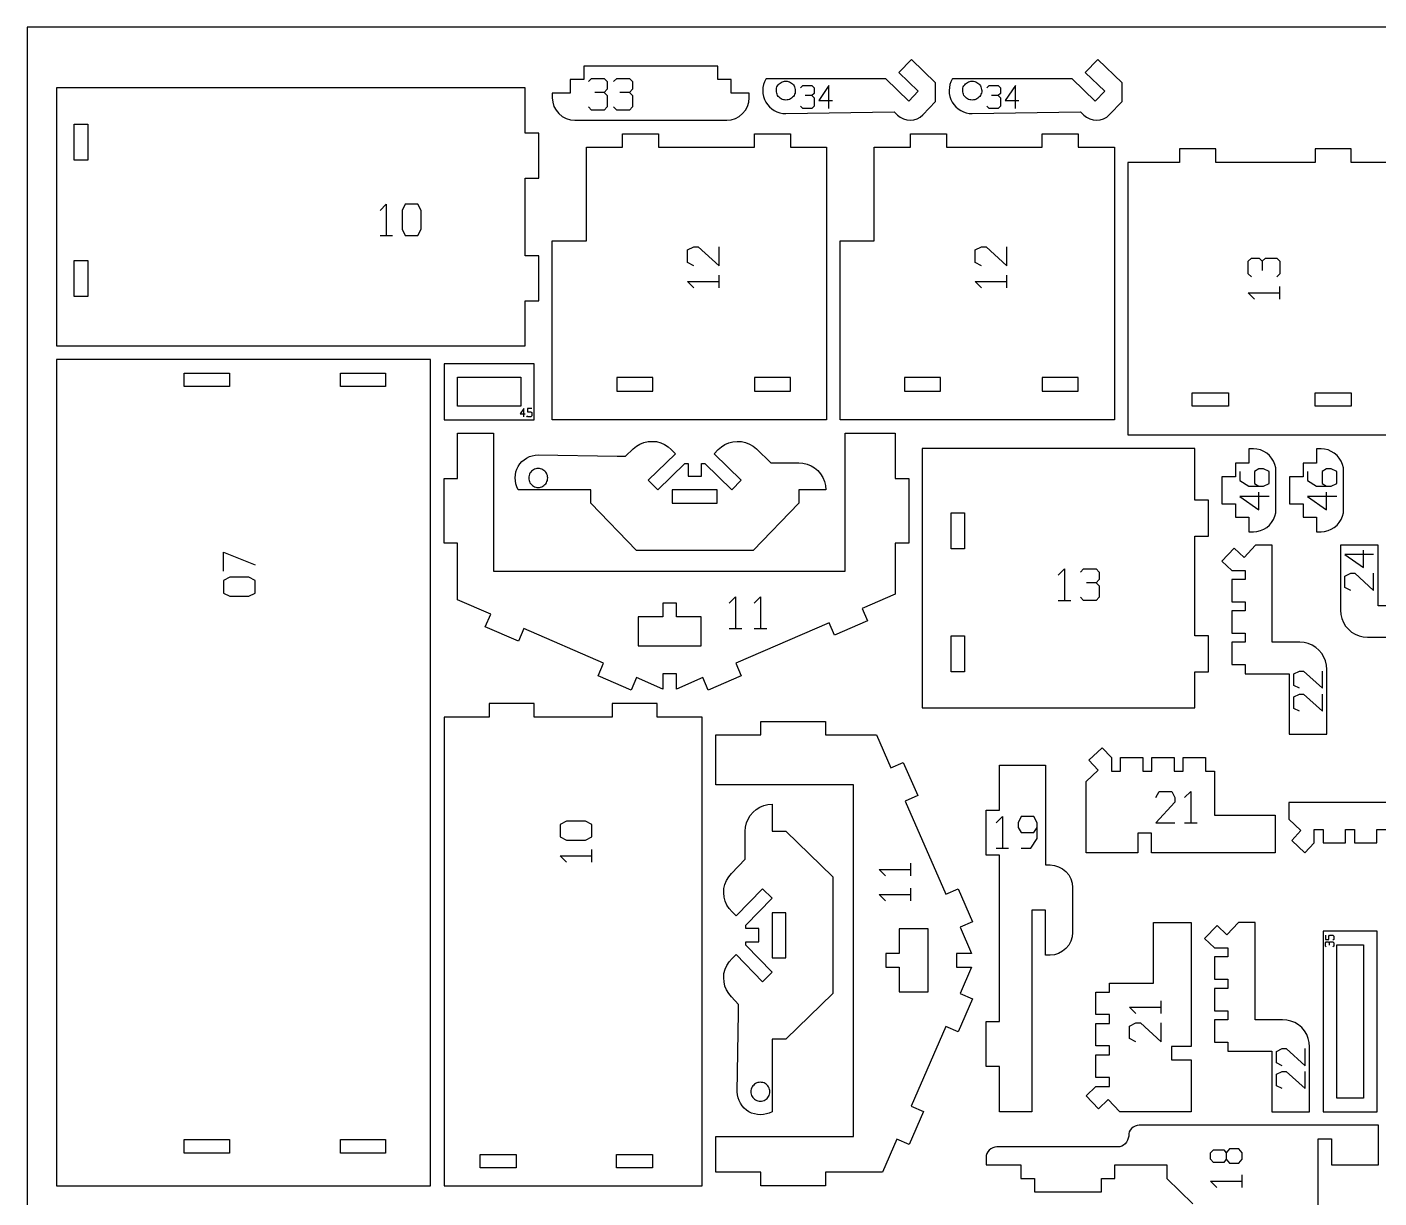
# Model space of a CAD drawing. Header units: millimetres. Extents: x 0 to 450, y 0 to 450.
# Drawn here: x 0 to 299.9, y 190.2 to 450 of the extents above; entities that cross this region are included whole.
import ezdxf

# ---------------------------------------------------------------- set-up
doc = ezdxf.new("R2010")
doc.units = ezdxf.units.MM
for name, color, linetype in [('CUT', 1, 'Continuous'), ('ENGRAVE', 5, 'Continuous'), ('SHEET', 8, 'Continuous')]:
    doc.layers.add(name, color=color, linetype=linetype)

msp = doc.modelspace()

# ---------------------------------------------------------------- linework, layer by layer
at = {"layer": 'CUT'}
for p, q in [((153.21, 441.32), (123.51, 441.32)), ((123.51, 441.32), (123.51, 438.32)), ((153.21, 438.32), (153.21, 441.32)), ((196.16, 442.79), (193.39, 439.91)), ((201.55, 437.58), (196.16, 442.79)), ((237.51, 442.79), (234.73, 439.91)), ((242.9, 437.58), (237.51, 442.79)), ((123.51, 438.32), (120.51, 438.32)), ((120.51, 438.32), (120.51, 435.32)), ((156.21, 438.32), (153.21, 438.32)), ((156.21, 435.32), (156.21, 438.32)), ((163.6, 437.85), (163.38, 437.22)), ((163.89, 438.45), (163.6, 437.85)), ((163.94, 438.52), (163.89, 438.45)), ((190.51, 438.52), (163.94, 438.52)), ((167.51, 437.84), (167.78, 437.93)), ((167.78, 437.93), (168.04, 437.98)), ((168.04, 437.98), (168.32, 438)), ((168.32, 438), (168.59, 437.98)), ((168.59, 437.98), (168.86, 437.93)), ((168.86, 437.93), (169.12, 437.84)), ((195.62, 433.58), (190.51, 438.52)), ((193.39, 439.91), (197.7, 435.74)), ((204.94, 437.85), (204.73, 437.22)), ((205.24, 438.45), (204.94, 437.85)), ((205.28, 438.52), (205.24, 438.45)), ((231.85, 438.52), (205.28, 438.52)), ((208.86, 437.84), (209.12, 437.93)), ((209.12, 437.93), (209.39, 437.98)), ((209.39, 437.98), (209.66, 438)), ((209.66, 438), (209.94, 437.98)), ((209.94, 437.98), (210.21, 437.93)), ((210.21, 437.93), (210.47, 437.84)), ((236.96, 433.58), (231.85, 438.52)), ((234.73, 439.91), (239.05, 435.74)), ((6.5, 436.47), (6.5, 379.22)), ((110.5, 436.47), (6.5, 436.47)), ((110.5, 426.47), (110.5, 436.47)), ((120.51, 435.32), (116.51, 435.32)), ((116.51, 435.32), (116.51, 434.31)), ((160.21, 435.32), (156.21, 435.32)), ((160.21, 434.31), (160.21, 435.32)), ((163.25, 436.56), (163.21, 435.9)), ((163.21, 435.9), (163.21, 435.23)), ((163.21, 435.23), (163.38, 434.57)), ((163.38, 437.22), (163.25, 436.56)), ((166.22, 436.17), (166.26, 436.44)), ((166.22, 435.9), (166.22, 436.17)), ((166.23, 435.62), (166.22, 435.9)), ((166.29, 435.35), (166.23, 435.62)), ((166.26, 436.44), (166.35, 436.71)), ((166.38, 435.09), (166.29, 435.35)), ((166.35, 436.71), (166.5, 436.95)), ((166.5, 434.84), (166.38, 435.09)), ((166.5, 436.95), (166.65, 437.18)), ((166.65, 434.62), (166.5, 434.84)), ((166.65, 437.18), (166.83, 437.38)), ((166.83, 437.38), (167.04, 437.57)), ((167.04, 437.57), (167.27, 437.72)), ((167.27, 437.72), (167.51, 437.84)), ((169.12, 437.84), (169.37, 437.72)), ((169.37, 437.72), (169.6, 437.57)), ((169.6, 437.57), (169.81, 437.38)), ((169.81, 437.38), (169.99, 437.18)), ((169.99, 437.18), (170.14, 436.95)), ((170.14, 434.84), (169.99, 434.62)), ((170.14, 436.95), (170.26, 436.7)), ((170.26, 435.09), (170.14, 434.84)), ((170.26, 436.7), (170.34, 436.44)), ((170.38, 435.35), (170.26, 435.09)), ((170.34, 436.44), (170.39, 436.17)), ((170.42, 435.62), (170.38, 435.35)), ((170.39, 436.17), (170.42, 435.9)), ((170.42, 435.9), (170.42, 435.62)), ((197.7, 435.74), (195.62, 433.58)), ((201.55, 433.45), (201.55, 437.58)), ((204.6, 436.56), (204.55, 435.9)), ((204.55, 435.9), (204.55, 435.23)), ((204.55, 435.23), (204.73, 434.57)), ((204.73, 437.22), (204.6, 436.56)), ((207.56, 436.17), (207.61, 436.44)), ((207.56, 435.9), (207.56, 436.17)), ((207.58, 435.62), (207.56, 435.9)), ((207.63, 435.35), (207.58, 435.62)), ((207.61, 436.44), (207.69, 436.71)), ((207.72, 435.09), (207.63, 435.35)), ((207.69, 436.71), (207.84, 436.95)), ((207.84, 434.84), (207.72, 435.09)), ((207.84, 436.95), (208, 437.18)), ((208, 434.62), (207.84, 434.84)), ((208, 437.18), (208.18, 437.38)), ((208.18, 437.38), (208.38, 437.57)), ((208.38, 437.57), (208.61, 437.72)), ((208.61, 437.72), (208.86, 437.84)), ((210.47, 437.84), (210.72, 437.72)), ((210.72, 437.72), (210.94, 437.57)), ((210.94, 437.57), (211.15, 437.38)), ((211.15, 437.38), (211.33, 437.18)), ((211.33, 437.18), (211.49, 436.95)), ((211.49, 434.84), (211.33, 434.62)), ((211.49, 436.95), (211.61, 436.7)), ((211.61, 435.09), (211.49, 434.84)), ((211.61, 436.7), (211.68, 436.44)), ((211.72, 435.35), (211.61, 435.09)), ((211.68, 436.44), (211.74, 436.17)), ((211.77, 435.62), (211.72, 435.35)), ((211.74, 436.17), (211.77, 435.9)), ((211.77, 435.9), (211.77, 435.62)), ((239.05, 435.74), (236.96, 433.58)), ((242.9, 433.45), (242.9, 437.58)), ((116.51, 434.31), (116.6, 433.34)), ((116.6, 433.34), (116.89, 432.4)), ((116.89, 432.4), (117.35, 431.54)), ((159.37, 431.54), (159.83, 432.4)), ((159.83, 432.4), (160.11, 433.34)), ((160.11, 433.34), (160.21, 434.31)), ((163.38, 434.57), (163.6, 433.94)), ((163.6, 433.94), (163.89, 433.34)), ((163.89, 433.34), (164.27, 432.78)), ((164.27, 432.78), (164.71, 432.28)), ((164.71, 432.28), (165.21, 431.84)), ((166.83, 434.41), (166.65, 434.62)), ((167.04, 434.23), (166.83, 434.41)), ((167.27, 434.07), (167.04, 434.23)), ((167.51, 433.95), (167.27, 434.07)), ((167.78, 433.86), (167.51, 433.95)), ((168.04, 433.81), (167.78, 433.86)), ((168.32, 433.79), (168.04, 433.81)), ((168.59, 433.81), (168.32, 433.79)), ((168.86, 433.86), (168.59, 433.81)), ((169.12, 433.95), (168.86, 433.86)), ((169.37, 434.07), (169.12, 433.95)), ((169.6, 434.23), (169.37, 434.07)), ((169.81, 434.41), (169.6, 434.23)), ((169.99, 434.62), (169.81, 434.41)), ((198.74, 430.53), (201.55, 433.45)), ((204.73, 434.57), (204.94, 433.94)), ((204.94, 433.94), (205.24, 433.34)), ((205.24, 433.34), (205.61, 432.78)), ((205.61, 432.78), (206.05, 432.28)), ((206.05, 432.28), (206.55, 431.84)), ((208.18, 434.41), (208, 434.62)), ((208.38, 434.23), (208.18, 434.41)), ((208.61, 434.07), (208.38, 434.23)), ((208.86, 433.95), (208.61, 434.07)), ((209.12, 433.86), (208.86, 433.95)), ((209.39, 433.81), (209.12, 433.86)), ((209.66, 433.79), (209.39, 433.81)), ((209.94, 433.81), (209.66, 433.79)), ((210.21, 433.86), (209.94, 433.81)), ((210.47, 433.95), (210.21, 433.86)), ((210.72, 434.07), (210.47, 433.95)), ((210.94, 434.23), (210.72, 434.07)), ((211.15, 434.41), (210.94, 434.23)), ((211.33, 434.62), (211.15, 434.41)), ((240.08, 430.53), (242.9, 433.45)), ((117.35, 431.54), (117.97, 430.78)), ((117.97, 430.78), (118.73, 430.16)), ((118.73, 430.16), (119.59, 429.69)), ((119.59, 429.69), (120.53, 429.41)), ((120.53, 429.41), (121.51, 429.31)), ((121.51, 429.31), (155.21, 429.31)), ((155.21, 429.31), (156.18, 429.41)), ((156.18, 429.41), (157.12, 429.69)), ((157.12, 429.69), (157.99, 430.16)), ((157.99, 430.16), (158.74, 430.78)), ((158.74, 430.78), (159.37, 431.54)), ((165.21, 431.84), (165.76, 431.47)), ((165.76, 431.47), (166.36, 431.17)), ((166.36, 431.17), (167, 430.96)), ((167, 430.96), (167.65, 430.83)), ((167.65, 430.83), (168.32, 430.79)), ((168.32, 430.79), (192.37, 431.16)), ((192.37, 431.16), (193.1, 430.45)), ((193.1, 430.45), (193.71, 429.96)), ((193.71, 429.96), (194.4, 429.6)), ((194.4, 429.6), (195.15, 429.38)), ((195.15, 429.38), (195.93, 429.31)), ((195.93, 429.31), (196.71, 429.4)), ((196.71, 429.4), (197.46, 429.64)), ((197.46, 429.64), (198.14, 430.02)), ((198.14, 430.02), (198.74, 430.53)), ((206.55, 431.84), (207.11, 431.47)), ((207.11, 431.47), (207.71, 431.17)), ((207.71, 431.17), (208.34, 430.96)), ((208.34, 430.96), (209, 430.83)), ((209, 430.83), (209.66, 430.79)), ((209.66, 430.79), (233.71, 431.16)), ((233.71, 431.16), (234.44, 430.45)), ((234.44, 430.45), (235.05, 429.96)), ((235.05, 429.96), (235.75, 429.6)), ((235.75, 429.6), (236.5, 429.38)), ((236.5, 429.38), (237.28, 429.31)), ((237.28, 429.31), (238.06, 429.4)), ((238.06, 429.4), (238.8, 429.64)), ((238.8, 429.64), (239.49, 430.02)), ((239.49, 430.02), (240.08, 430.53)), ((10.45, 420.46), (10.45, 428.47)), ((10.45, 428.47), (13.45, 428.47)), ((13.45, 428.47), (13.45, 420.46)), ((113.51, 426.47), (110.5, 426.47)), ((113.51, 416.46), (113.51, 426.47)), ((132.11, 426.31), (140.11, 426.31)), ((132.11, 423.31), (132.11, 426.31)), ((140.11, 426.31), (140.11, 423.31)), ((161.35, 426.31), (169.35, 426.31)), ((161.35, 423.31), (161.35, 426.31)), ((169.35, 426.31), (169.35, 423.31)), ((195.96, 426.31), (203.96, 426.31)), ((195.96, 423.31), (195.96, 426.31)), ((203.96, 426.31), (203.96, 423.31)), ((225.2, 426.31), (233.2, 426.31)), ((225.2, 423.31), (225.2, 426.31)), ((233.2, 426.31), (233.2, 423.31)), ((124.11, 423.31), (132.11, 423.31)), ((124.11, 402.55), (124.11, 423.31)), ((140.11, 423.31), (161.35, 423.31)), ((169.35, 423.31), (177.35, 423.31)), ((177.35, 423.31), (177.35, 362.84)), ((187.95, 423.31), (195.96, 423.31)), ((187.95, 402.55), (187.95, 423.31)), ((203.96, 423.31), (225.2, 423.31)), ((233.2, 423.31), (241.2, 423.31)), ((241.2, 423.31), (241.2, 362.84)), ((263.67, 422.94), (255.67, 422.94)), ((255.67, 422.94), (255.67, 419.94)), ((263.67, 419.94), (263.67, 422.94)), ((293.75, 422.94), (285.75, 422.94)), ((285.75, 422.94), (285.75, 419.94)), ((293.75, 419.94), (293.75, 422.94)), ((13.45, 420.46), (10.45, 420.46)), ((255.67, 419.94), (244.2, 419.94)), ((244.2, 419.94), (244.2, 359.47)), ((285.75, 419.94), (263.67, 419.94)), ((301.75, 419.94), (293.75, 419.94)), ((110.5, 399.22), (110.5, 416.46)), ((110.5, 416.46), (113.51, 416.46)), ((116.51, 402.55), (124.11, 402.55)), ((116.51, 362.84), (116.51, 402.55)), ((180.35, 402.55), (187.95, 402.55)), ((180.35, 362.84), (180.35, 402.55)), ((113.51, 399.22), (110.5, 399.22)), ((113.51, 389.22), (113.51, 399.22)), ((10.45, 390.22), (10.45, 398.22)), ((10.45, 398.22), (13.45, 398.22)), ((13.45, 398.22), (13.45, 390.22)), ((13.45, 390.22), (10.45, 390.22)), ((110.5, 379.22), (110.5, 389.22)), ((110.5, 389.22), (113.51, 389.22)), ((6.5, 379.22), (110.5, 379.22)), ((89.52, 376.22), (6.5, 376.22)), ((6.5, 376.22), (6.5, 192.86)), ((89.52, 192.86), (89.52, 376.22)), ((92.52, 375.27), (92.52, 362.84)), ((112.52, 375.27), (92.52, 375.27)), ((112.52, 362.84), (112.52, 375.27)), ((34.88, 373.22), (44.89, 373.22)), ((34.88, 370.22), (34.88, 373.22)), ((44.89, 373.22), (44.89, 370.22)), ((69.5, 373.22), (79.5, 373.22)), ((69.5, 370.22), (69.5, 373.22)), ((79.5, 373.22), (79.5, 370.22)), ((95.52, 365.84), (95.52, 372.27)), ((95.52, 372.27), (109.52, 372.27)), ((109.52, 372.27), (109.52, 365.84)), ((138.81, 372.22), (130.8, 372.22)), ((130.8, 372.22), (130.8, 369.22)), ((138.81, 369.22), (138.81, 372.22)), ((169.35, 372.22), (161.35, 372.22)), ((161.35, 372.22), (161.35, 369.22)), ((169.35, 369.22), (169.35, 372.22)), ((202.65, 372.22), (194.65, 372.22)), ((194.65, 372.22), (194.65, 369.22)), ((202.65, 369.22), (202.65, 372.22)), ((233.2, 372.22), (225.2, 372.22)), ((225.2, 372.22), (225.2, 369.22)), ((233.2, 369.22), (233.2, 372.22)), ((44.89, 370.22), (34.88, 370.22)), ((79.5, 370.22), (69.5, 370.22)), ((130.8, 369.22), (138.81, 369.22)), ((161.35, 369.22), (169.35, 369.22)), ((194.65, 369.22), (202.65, 369.22)), ((225.2, 369.22), (233.2, 369.22)), ((258.48, 368.85), (266.48, 368.85)), ((258.48, 365.85), (258.48, 368.85)), ((266.48, 368.85), (266.48, 365.85)), ((285.75, 368.85), (293.75, 368.85)), ((285.75, 365.85), (285.75, 368.85)), ((293.75, 368.85), (293.75, 365.85)), ((109.52, 365.84), (95.52, 365.84)), ((266.48, 365.85), (258.48, 365.85)), ((293.75, 365.85), (285.75, 365.85)), ((92.52, 362.84), (112.52, 362.84)), ((177.35, 362.84), (116.51, 362.84)), ((241.2, 362.84), (180.35, 362.84)), ((95.52, 349.84), (95.52, 359.84)), ((95.52, 359.84), (103.5, 359.84)), ((103.5, 359.84), (103.5, 329.26)), ((134.43, 356.37), (135.16, 356.97)), ((135.16, 356.97), (135.97, 357.45)), ((135.97, 357.45), (136.85, 357.79)), ((136.85, 357.79), (137.77, 357.99)), ((137.77, 357.99), (138.71, 358.05)), ((138.71, 358.05), (139.64, 358.02)), ((139.64, 358.02), (140.56, 357.76)), ((140.56, 357.76), (141.42, 357.35)), ((141.42, 357.35), (142.21, 356.84)), ((154.03, 356.84), (154.82, 357.35)), ((154.82, 357.35), (155.69, 357.73)), ((155.69, 357.73), (156.6, 357.96)), ((156.6, 357.96), (157.54, 358.05)), ((157.54, 358.05), (158.48, 358.05)), ((158.48, 358.05), (159.39, 357.79)), ((159.39, 357.79), (160.27, 357.45)), ((160.27, 357.45), (161.08, 356.97)), ((161.08, 356.97), (161.81, 356.37)), ((181.48, 329.26), (181.48, 359.84)), ((181.48, 359.84), (192.57, 359.84)), ((192.57, 359.84), (192.57, 349.84)), ((244.2, 359.47), (301.75, 359.47)), ((109.77, 353.55), (110.27, 353.99)), ((110.27, 353.99), (110.83, 354.36)), ((110.83, 354.36), (111.43, 354.66)), ((111.43, 354.66), (112.06, 354.87)), ((112.06, 354.87), (112.72, 355)), ((112.72, 355), (113.39, 355.05)), ((113.39, 355.05), (130.93, 354.78)), ((130.93, 354.78), (132.78, 354.78)), ((132.78, 354.78), (134.43, 356.37)), ((143.82, 355.28), (137.81, 349.47)), ((142.21, 356.84), (142.92, 356.22)), ((142.92, 356.22), (143.82, 355.28)), ((152.42, 355.28), (153.32, 356.22)), ((158.44, 349.47), (152.42, 355.28)), ((153.32, 356.22), (154.03, 356.84)), ((161.81, 356.37), (164.97, 353.32)), ((198.57, 356.47), (198.57, 298.91)), ((259.05, 356.47), (198.57, 356.47)), ((259.05, 345), (259.05, 356.47)), ((272.05, 356.39), (271.05, 356.39)), ((271.05, 356.39), (271.05, 353.18)), ((272.83, 356.33), (272.05, 356.39)), ((273.59, 356.14), (272.83, 356.33)), ((274.32, 355.84), (273.59, 356.14)), ((274.99, 355.43), (274.32, 355.84)), ((275.58, 354.92), (274.99, 355.43)), ((276.09, 354.33), (275.58, 354.92)), ((276.5, 353.66), (276.09, 354.33)), ((287.05, 356.39), (286.05, 356.39)), ((286.05, 356.39), (286.05, 353.18)), ((287.83, 356.33), (287.05, 356.39)), ((288.6, 356.14), (287.83, 356.33)), ((289.32, 355.84), (288.6, 356.14)), ((289.99, 355.43), (289.32, 355.84)), ((290.59, 354.92), (289.99, 355.43)), ((291.1, 354.33), (290.59, 354.92)), ((291.51, 353.66), (291.1, 354.33)), ((108.32, 350.6), (108.45, 351.26)), ((108.45, 351.26), (108.66, 351.89)), ((108.66, 351.89), (108.96, 352.49)), ((108.96, 352.49), (109.33, 353.05)), ((109.33, 353.05), (109.77, 353.55)), ((111.56, 350.99), (111.44, 350.74)), ((111.72, 351.22), (111.56, 350.99)), ((111.9, 351.42), (111.72, 351.22)), ((112.11, 351.61), (111.9, 351.42)), ((112.33, 351.76), (112.11, 351.61)), ((112.58, 351.88), (112.33, 351.76)), ((112.84, 351.97), (112.58, 351.88)), ((113.11, 352.04), (112.84, 351.97)), ((113.39, 352.04), (113.11, 352.04)), ((113.66, 352.02), (113.39, 352.04)), ((113.93, 351.97), (113.66, 352.02)), ((114.19, 351.88), (113.93, 351.97)), ((114.44, 351.76), (114.19, 351.88)), ((114.67, 351.61), (114.44, 351.76)), ((114.87, 351.42), (114.67, 351.61)), ((115.05, 351.22), (114.87, 351.42)), ((115.21, 350.99), (115.05, 351.22)), ((115.33, 350.74), (115.21, 350.99)), ((139.89, 347.32), (145.91, 353.13)), ((145.91, 353.13), (146.62, 353.13)), ((146.62, 353.13), (146.62, 350.32)), ((149.62, 350.32), (149.62, 353.13)), ((149.62, 353.13), (150.34, 353.13)), ((150.34, 353.13), (156.35, 347.32)), ((164.97, 353.32), (171.18, 353.32)), ((171.18, 353.32), (172.12, 353.24)), ((172.12, 353.24), (173.04, 353.02)), ((173.04, 353.02), (173.91, 352.66)), ((173.91, 352.66), (174.71, 352.17)), ((174.71, 352.17), (175.42, 351.56)), ((175.42, 351.56), (176.04, 350.84)), ((271.05, 353.18), (268.05, 353.18)), ((268.05, 353.18), (268.05, 350.17)), ((276.8, 352.93), (276.5, 353.66)), ((276.99, 352.17), (276.8, 352.93)), ((277.05, 351.39), (276.99, 352.17)), ((277.05, 343.01), (277.05, 351.39)), ((286.05, 353.18), (283.05, 353.18)), ((283.05, 353.18), (283.05, 350.17)), ((291.81, 352.93), (291.51, 353.66)), ((291.99, 352.17), (291.81, 352.93)), ((292.05, 351.39), (291.99, 352.17)), ((292.05, 343.01), (292.05, 351.39)), ((92.52, 335.48), (92.52, 349.84)), ((92.52, 349.84), (95.52, 349.84)), ((108.28, 349.94), (108.32, 350.6)), ((108.32, 349.27), (108.28, 349.94)), ((108.45, 348.61), (108.32, 349.27)), ((108.66, 347.98), (108.45, 348.61)), ((108.96, 347.32), (108.66, 347.98)), ((111.3, 350.21), (111.28, 349.94)), ((111.28, 349.94), (111.3, 349.66)), ((111.35, 350.48), (111.3, 350.21)), ((111.3, 349.66), (111.35, 349.39)), ((111.44, 350.74), (111.35, 350.48)), ((111.35, 349.39), (111.44, 349.13)), ((111.44, 349.13), (111.56, 348.88)), ((111.56, 348.88), (111.72, 348.66)), ((111.72, 348.66), (111.9, 348.45)), ((111.9, 348.45), (112.11, 348.27)), ((112.11, 348.27), (112.33, 348.12)), ((112.33, 348.12), (112.58, 347.99)), ((112.58, 347.99), (112.84, 347.9)), ((112.84, 347.9), (113.11, 347.85)), ((113.66, 347.83), (113.93, 347.88)), ((113.93, 347.88), (114.19, 347.99)), ((114.19, 347.99), (114.44, 348.12)), ((114.44, 348.12), (114.67, 348.27)), ((114.67, 348.27), (114.87, 348.45)), ((114.87, 348.45), (115.05, 348.66)), ((115.05, 348.66), (115.21, 348.88)), ((115.21, 348.88), (115.33, 349.13)), ((115.42, 350.48), (115.33, 350.74)), ((115.33, 349.13), (115.42, 349.39)), ((115.47, 350.21), (115.42, 350.48)), ((115.42, 349.39), (115.47, 349.66)), ((115.49, 349.94), (115.47, 350.21)), ((115.47, 349.66), (115.49, 349.94)), ((137.81, 349.47), (139.89, 347.32)), ((146.62, 350.32), (149.62, 350.32)), ((156.35, 347.32), (158.44, 349.47)), ((176.04, 350.84), (176.53, 350.04)), ((176.53, 350.04), (176.89, 349.17)), ((176.89, 349.17), (177.11, 348.25)), ((177.11, 348.25), (177.18, 347.32)), ((192.57, 349.84), (195.57, 349.84)), ((195.57, 349.84), (195.57, 335.48)), ((268.05, 350.17), (265.05, 350.17)), ((265.05, 350.17), (265.05, 344.21)), ((283.05, 350.17), (280.05, 350.17)), ((280.05, 350.17), (280.05, 344.21)), ((109, 347.32), (108.96, 347.32)), ((125.06, 347.32), (109, 347.32)), ((113.11, 347.85), (113.39, 347.83)), ((113.39, 347.83), (113.66, 347.83)), ((125.06, 344.31), (125.06, 347.32)), ((143.12, 347.32), (143.12, 344.31)), ((153.12, 347.32), (143.12, 347.32)), ((153.12, 344.31), (153.12, 347.32)), ((171.18, 347.32), (171.18, 344.31)), ((177.18, 347.32), (171.18, 347.32)), ((262.05, 345), (259.05, 345)), ((262.05, 337), (262.05, 345)), ((135.18, 333.84), (125.06, 344.31)), ((143.12, 344.31), (153.12, 344.31)), ((171.18, 344.31), (161.06, 333.84)), ((204.96, 334.19), (204.96, 342.19)), ((204.96, 342.19), (207.96, 342.19)), ((207.96, 342.19), (207.96, 334.19)), ((265.05, 344.21), (268.05, 344.21)), ((268.05, 344.21), (268.05, 341.21)), ((276.8, 341.46), (276.99, 342.22)), ((276.99, 342.22), (277.05, 343.01)), ((280.05, 344.21), (283.05, 344.21)), ((283.05, 344.21), (283.05, 341.21)), ((291.81, 341.46), (291.99, 342.22)), ((291.99, 342.22), (292.05, 343.01)), ((268.05, 341.21), (271.05, 341.21)), ((271.05, 341.21), (271.05, 338.01)), ((274.32, 338.55), (274.99, 338.96)), ((274.99, 338.96), (275.58, 339.47)), ((275.58, 339.47), (276.09, 340.07)), ((276.09, 340.07), (276.5, 340.74)), ((276.5, 340.74), (276.8, 341.46)), ((283.05, 341.21), (286.05, 341.21)), ((286.05, 341.21), (286.05, 338.01)), ((289.32, 338.55), (289.99, 338.96)), ((289.99, 338.96), (290.59, 339.47)), ((290.59, 339.47), (291.1, 340.07)), ((291.1, 340.07), (291.51, 340.74)), ((291.51, 340.74), (291.81, 341.46)), ((259.05, 314.92), (259.05, 337)), ((259.05, 337), (262.05, 337)), ((271.05, 338.01), (272.05, 338.01)), ((272.05, 338.01), (272.83, 338.07)), ((272.83, 338.07), (273.59, 338.25)), ((273.59, 338.25), (274.32, 338.55)), ((286.05, 338.01), (287.05, 338.01)), ((287.05, 338.01), (287.83, 338.07)), ((287.83, 338.07), (288.6, 338.25)), ((288.6, 338.25), (289.32, 338.55)), ((95.52, 335.48), (92.52, 335.48)), ((95.52, 322.87), (95.52, 335.48)), ((161.06, 333.84), (135.18, 333.84)), ((192.57, 335.48), (192.57, 324.18)), ((195.57, 335.48), (192.57, 335.48)), ((207.96, 334.19), (204.96, 334.19)), ((267.8, 334.36), (265.05, 331.45)), ((269.98, 332.3), (267.8, 334.36)), ((272.54, 335.01), (269.98, 332.3)), ((276.23, 335.01), (272.54, 335.01)), ((276.23, 313.47), (276.23, 335.01)), ((291.34, 335.01), (291.34, 320.59)), ((299.71, 335.01), (291.34, 335.01)), ((299.71, 321.55), (299.71, 335.01)), ((265.05, 331.45), (267.23, 329.39)), ((103.5, 329.26), (181.48, 329.26)), ((267.23, 329.39), (270.23, 329.39)), ((267.23, 327.39), (267.23, 322.43)), ((270.23, 327.39), (267.23, 327.39)), ((270.23, 329.39), (270.23, 327.39)), ((192.57, 324.18), (185.24, 320.99)), ((102.86, 319.68), (95.52, 322.87)), ((141.05, 322.12), (141.05, 319.12)), ((144.05, 322.12), (141.05, 322.12)), ((144.05, 319.12), (144.05, 322.12)), ((185.24, 320.99), (186.43, 318.23)), ((267.23, 322.43), (270.23, 322.43)), ((270.23, 322.43), (270.23, 320.43)), ((309.46, 321.55), (299.71, 321.55)), ((101.66, 316.93), (102.86, 319.68)), ((135.55, 319.12), (135.55, 312.69)), ((141.05, 319.12), (135.55, 319.12)), ((149.55, 319.12), (144.05, 319.12)), ((149.55, 312.69), (149.55, 319.12)), ((186.43, 318.23), (179.09, 315.04)), ((267.23, 320.43), (267.23, 315.47)), ((270.23, 320.43), (267.23, 320.43)), ((291.34, 320.59), (291.42, 319.65)), ((291.42, 319.65), (291.64, 318.74)), ((291.64, 318.74), (292, 317.87)), ((109, 313.74), (101.66, 316.93)), ((110.2, 316.49), (109, 313.74)), ((127.87, 308.81), (110.2, 316.49)), ((177.9, 317.8), (157.22, 308.81)), ((179.09, 315.04), (177.9, 317.8)), ((204.96, 306.91), (204.96, 314.92)), ((204.96, 314.92), (207.96, 314.92)), ((207.96, 314.92), (207.96, 306.91)), ((262.05, 314.92), (259.05, 314.92)), ((262.05, 306.91), (262.05, 314.92)), ((267.23, 315.47), (270.23, 315.47)), ((270.23, 315.47), (270.23, 313.47)), ((292, 317.87), (292.49, 317.06)), ((292.49, 317.06), (293.1, 316.35)), ((293.1, 316.35), (293.82, 315.74)), ((293.82, 315.74), (294.62, 315.24)), ((294.62, 315.24), (295.49, 314.88)), ((135.55, 312.69), (149.55, 312.69)), ((267.23, 313.47), (267.23, 308.5)), ((270.23, 313.47), (267.23, 313.47)), ((282.34, 313.47), (276.23, 313.47)), ((283.28, 313.39), (282.34, 313.47)), ((284.2, 313.17), (283.28, 313.39)), ((285.07, 312.81), (284.2, 313.17)), ((285.87, 312.32), (285.07, 312.81)), ((286.59, 311.71), (285.87, 312.32)), ((295.49, 314.88), (296.41, 314.66)), ((296.41, 314.66), (297.34, 314.59)), ((297.34, 314.59), (303.46, 314.59)), ((287.2, 310.99), (286.59, 311.71)), ((287.69, 310.19), (287.2, 310.99)), ((288.05, 309.32), (287.69, 310.19)), ((288.27, 308.4), (288.05, 309.32)), ((126.67, 306.05), (127.87, 308.81)), ((134.01, 302.86), (126.67, 306.05)), ((141.05, 306.43), (141.05, 303.08)), ((144.05, 306.43), (141.05, 306.43)), ((144.05, 303.08), (144.05, 306.43)), ((158.42, 306.05), (151.08, 302.86)), ((157.22, 308.81), (158.42, 306.05)), ((207.96, 306.91), (204.96, 306.91)), ((259.05, 298.91), (259.05, 306.91)), ((259.05, 306.91), (262.05, 306.91)), ((267.23, 308.5), (270.23, 308.5)), ((270.23, 308.5), (270.23, 306.5)), ((270.23, 306.5), (279.98, 306.5)), ((279.98, 306.5), (279.98, 293.05)), ((288.34, 307.46), (288.27, 308.4)), ((288.34, 293.05), (288.34, 307.46)), ((135.21, 305.62), (134.01, 302.86)), ((141.05, 303.08), (135.21, 305.62)), ((149.89, 305.62), (144.05, 303.08)), ((151.08, 302.86), (149.89, 305.62)), ((112.52, 299.86), (102.52, 299.86)), ((102.52, 299.86), (102.52, 296.86)), ((112.52, 296.86), (112.52, 299.86)), ((139.77, 299.86), (129.77, 299.86)), ((129.77, 299.86), (129.77, 296.86)), ((139.77, 296.86), (139.77, 299.86)), ((198.57, 298.91), (259.05, 298.91)), ((102.52, 296.86), (92.52, 296.86)), ((92.52, 296.86), (92.52, 192.86)), ((129.77, 296.86), (112.52, 296.86)), ((149.77, 296.86), (139.77, 296.86)), ((149.77, 192.86), (149.77, 296.86)), ((162.77, 295.91), (177.13, 295.91)), ((162.77, 292.91), (162.77, 295.91)), ((177.13, 295.91), (177.13, 292.91)), ((152.77, 292.91), (162.77, 292.91)), ((152.77, 281.82), (152.77, 292.91)), ((177.13, 292.91), (188.43, 292.91)), ((188.43, 292.91), (191.62, 285.57)), ((279.98, 293.05), (288.34, 293.05)), ((235.57, 287.3), (238.48, 290.05)), ((238.48, 290.05), (240.54, 287.87)), ((191.62, 285.57), (194.38, 286.77)), ((194.38, 286.77), (197.57, 279.43)), ((215.75, 286.2), (225.92, 286.2)), ((215.75, 276.2), (215.75, 286.2)), ((225.92, 286.2), (225.92, 264.05)), ((234.92, 282.56), (237.63, 285.12)), ((237.63, 285.12), (235.57, 287.3)), ((240.54, 287.87), (240.54, 284.87)), ((242.54, 284.87), (242.54, 287.87)), ((242.54, 287.87), (247.5, 287.87)), ((247.5, 287.87), (247.5, 284.87)), ((249.5, 284.87), (249.5, 287.87)), ((249.5, 287.87), (254.46, 287.87)), ((254.46, 287.87), (254.46, 284.87)), ((256.46, 284.87), (256.46, 287.87)), ((256.46, 287.87), (261.42, 287.87)), ((261.42, 287.87), (261.42, 284.87)), ((234.92, 266.75), (234.92, 282.56)), ((240.54, 284.87), (242.54, 284.87)), ((247.5, 284.87), (249.5, 284.87)), ((254.46, 284.87), (256.46, 284.87)), ((261.42, 284.87), (263.42, 284.87)), ((263.42, 284.87), (263.42, 275.12)), ((183.35, 281.82), (152.77, 281.82)), ((183.35, 203.83), (183.35, 281.82)), ((197.57, 279.43), (194.81, 278.24)), ((161.05, 275.76), (161.77, 276.37)), ((161.77, 276.37), (162.57, 276.87)), ((162.57, 276.87), (163.44, 277.23)), ((163.44, 277.23), (164.36, 277.45)), ((164.36, 277.45), (165.3, 277.52)), ((165.3, 277.52), (165.3, 271.52)), ((194.81, 278.24), (203.8, 257.56)), ((212.75, 276.2), (215.75, 276.2)), ((212.75, 266.19), (212.75, 276.2)), ((279.88, 277.94), (279.88, 274.25)), ((301.42, 277.94), (279.88, 277.94)), ((159.37, 272.46), (159.59, 273.37)), ((159.59, 273.37), (159.95, 274.24)), ((159.95, 274.24), (160.44, 275.05)), ((160.44, 275.05), (161.05, 275.76)), ((263.42, 275.12), (276.88, 275.12)), ((276.88, 275.12), (276.88, 266.75)), ((279.88, 274.25), (282.59, 271.68)), ((159.29, 271.52), (159.37, 272.46)), ((159.29, 265.31), (159.29, 271.52)), ((165.3, 271.52), (168.3, 271.52)), ((168.3, 271.52), (178.77, 261.4)), ((246.4, 271.12), (246.4, 266.75)), ((249.4, 271.12), (246.4, 271.12)), ((249.4, 266.75), (249.4, 271.12)), ((282.59, 271.68), (280.53, 269.5)), ((285.49, 268.93), (285.49, 271.94)), ((285.49, 271.94), (287.49, 271.94)), ((287.49, 271.94), (287.49, 268.93)), ((292.46, 268.93), (292.46, 271.94)), ((292.46, 271.94), (294.46, 271.94)), ((294.46, 271.94), (294.46, 268.93)), ((299.42, 268.93), (299.42, 271.94)), ((299.42, 271.94), (301.42, 271.94)), ((280.53, 269.5), (283.43, 266.75)), ((283.43, 266.75), (285.49, 268.93)), ((287.49, 268.93), (292.46, 268.93)), ((294.46, 268.93), (299.42, 268.93)), ((156.24, 262.15), (159.29, 265.31)), ((215.75, 266.19), (212.75, 266.19)), ((215.75, 229.3), (215.75, 266.19)), ((225.92, 264.05), (226.92, 264.05)), ((226.92, 264.05), (227.9, 263.95)), ((227.9, 263.95), (228.83, 263.67)), ((246.4, 266.75), (234.92, 266.75)), ((276.88, 266.75), (249.4, 266.75)), ((155.17, 260.61), (155.64, 261.42)), ((155.64, 261.42), (156.24, 262.15)), ((178.77, 261.4), (178.77, 235.52)), ((228.83, 263.67), (229.7, 263.21)), ((229.7, 263.21), (230.46, 262.59)), ((230.46, 262.59), (231.08, 261.83)), ((231.08, 261.83), (231.54, 260.96)), ((231.54, 260.96), (231.83, 260.02)), ((154.56, 258.81), (154.82, 259.73)), ((154.56, 257.87), (154.56, 258.81)), ((154.82, 259.73), (155.17, 260.61)), ((163.14, 258.77), (157.33, 252.76)), ((165.3, 256.69), (163.14, 258.77)), ((203.8, 257.56), (206.56, 258.76)), ((206.56, 258.76), (209.75, 251.42)), ((231.83, 260.02), (231.92, 259.05)), ((231.92, 259.05), (231.92, 249.05)), ((154.65, 256.94), (154.56, 257.87)), ((154.88, 256.02), (154.65, 256.94)), ((155.26, 255.16), (154.88, 256.02)), ((155.77, 254.37), (155.26, 255.16)), ((159.48, 250.67), (165.3, 256.69)), ((156.39, 253.66), (155.77, 254.37)), ((157.33, 252.76), (156.39, 253.66)), ((168.3, 253.46), (165.3, 253.46)), ((165.3, 253.46), (165.3, 243.46)), ((168.3, 243.46), (168.3, 253.46)), ((225.92, 254.05), (222.92, 254.05)), ((222.92, 254.05), (222.92, 209.3)), ((225.92, 244.05), (225.92, 254.05)), ((159.48, 249.96), (159.48, 250.67)), ((162.3, 249.96), (159.48, 249.96)), ((162.3, 246.96), (162.3, 249.96)), ((199.92, 249.89), (193.49, 249.89)), ((193.49, 249.89), (193.49, 244.39)), ((199.92, 235.88), (199.92, 249.89)), ((209.75, 251.42), (206.99, 250.22)), ((206.99, 250.22), (209.53, 244.39)), ((231.92, 249.05), (231.83, 248.07)), ((249.85, 251.25), (258.22, 251.25)), ((249.85, 237.8), (249.85, 251.25)), ((258.22, 251.25), (258.22, 223.77)), ((263.97, 250.61), (261.22, 247.7)), ((266.15, 248.54), (263.97, 250.61)), ((268.71, 251.25), (266.15, 248.54)), ((272.4, 251.25), (268.71, 251.25)), ((272.4, 229.71), (272.4, 251.25)), ((299.48, 249.34), (287.51, 249.34)), ((287.51, 249.34), (287.51, 209.3)), ((299.48, 209.3), (299.48, 249.34)), ((159.48, 246.96), (162.3, 246.96)), ((159.48, 246.24), (159.48, 246.96)), ((165.3, 240.23), (159.48, 246.24)), ((231.08, 246.27), (230.46, 245.51)), ((231.54, 247.13), (231.08, 246.27)), ((231.83, 248.07), (231.54, 247.13)), ((261.22, 247.7), (263.4, 245.64)), ((290.51, 246.34), (296.48, 246.34)), ((290.51, 212.3), (290.51, 246.34)), ((296.48, 246.34), (296.48, 212.3)), ((155.77, 242.55), (156.39, 243.26)), ((156.39, 243.26), (157.33, 244.16)), ((157.33, 244.16), (163.14, 238.14)), ((165.3, 243.46), (168.3, 243.46)), ((193.49, 244.39), (190.49, 244.39)), ((190.49, 244.39), (190.49, 241.39)), ((209.53, 244.39), (206.18, 244.39)), ((206.18, 244.39), (206.18, 241.39)), ((226.92, 244.05), (225.92, 244.05)), ((227.9, 244.14), (226.92, 244.05)), ((228.83, 244.43), (227.9, 244.14)), ((229.7, 244.89), (228.83, 244.43)), ((230.46, 245.51), (229.7, 244.89)), ((263.4, 245.64), (266.4, 245.64)), ((263.4, 243.64), (263.4, 238.68)), ((266.4, 243.64), (263.4, 243.64)), ((266.4, 245.64), (266.4, 243.64)), ((154.56, 239.04), (154.59, 239.98)), ((154.59, 239.98), (154.85, 240.89)), ((154.85, 240.89), (155.26, 241.76)), ((155.26, 241.76), (155.77, 242.55)), ((163.14, 238.14), (165.3, 240.23)), ((190.49, 241.39), (193.49, 241.39)), ((193.49, 241.39), (193.49, 235.88)), ((206.18, 241.39), (209.53, 241.39)), ((209.53, 241.39), (206.99, 235.55)), ((154.62, 238.1), (154.56, 239.04)), ((154.82, 237.19), (154.62, 238.1)), ((155.17, 236.31), (154.82, 237.19)), ((240.1, 237.8), (249.85, 237.8)), ((240.1, 235.8), (240.1, 237.8)), ((263.4, 238.68), (266.4, 238.68)), ((266.4, 238.68), (266.4, 236.67)), ((155.64, 235.5), (155.17, 236.31)), ((156.24, 234.77), (155.64, 235.5)), ((157.83, 233.12), (156.24, 234.77)), ((178.77, 235.52), (168.3, 225.4)), ((193.49, 235.88), (199.92, 235.88)), ((209.75, 234.35), (206.56, 227.01)), ((206.99, 235.55), (209.75, 234.35)), ((237.1, 235.8), (240.1, 235.8)), ((237.1, 230.84), (237.1, 235.8)), ((263.4, 236.67), (263.4, 231.71)), ((266.4, 236.67), (263.4, 236.67)), ((157.56, 213.72), (157.83, 231.27)), ((157.83, 231.27), (157.83, 233.12)), ((263.4, 231.71), (266.4, 231.71)), ((266.4, 231.71), (266.4, 229.71)), ((203.8, 228.21), (196.12, 210.54)), ((206.56, 227.01), (203.8, 228.21)), ((212.75, 229.3), (215.75, 229.3)), ((212.75, 219.3), (212.75, 229.3)), ((240.1, 230.84), (237.1, 230.84)), ((237.1, 228.84), (240.1, 228.84)), ((237.1, 223.88), (237.1, 228.84)), ((240.1, 228.84), (240.1, 230.84)), ((263.4, 229.71), (263.4, 224.75)), ((266.4, 229.71), (263.4, 229.71)), ((278.51, 229.71), (272.4, 229.71)), ((279.45, 229.64), (278.51, 229.71)), ((280.37, 229.42), (279.45, 229.64)), ((281.24, 229.06), (280.37, 229.42)), ((282.04, 228.57), (281.24, 229.06)), ((282.76, 227.96), (282.04, 228.57)), ((283.37, 227.24), (282.76, 227.96)), ((168.3, 225.4), (165.3, 225.4)), ((165.3, 225.4), (165.3, 209.34)), ((283.86, 226.44), (283.37, 227.24)), ((284.22, 225.57), (283.86, 226.44)), ((284.44, 224.65), (284.22, 225.57)), ((240.1, 223.88), (237.1, 223.88)), ((240.1, 221.88), (240.1, 223.88)), ((258.22, 223.77), (253.85, 223.77)), ((253.85, 223.77), (253.85, 220.77)), ((263.4, 224.75), (266.4, 224.75)), ((266.4, 224.75), (266.4, 222.75)), ((266.4, 222.75), (276.15, 222.75)), ((276.15, 222.75), (276.15, 209.3)), ((284.51, 223.71), (284.44, 224.65)), ((284.51, 209.3), (284.51, 223.71)), ((215.75, 219.3), (212.75, 219.3)), ((215.75, 209.3), (215.75, 219.3)), ((237.1, 221.88), (240.1, 221.88)), ((237.1, 216.92), (237.1, 221.88)), ((253.85, 220.77), (258.22, 220.77)), ((258.22, 220.77), (258.22, 209.3)), ((240.1, 216.92), (237.1, 216.92)), ((240.1, 214.92), (240.1, 216.92)), ((157.61, 213.06), (157.56, 213.72)), ((157.74, 212.4), (157.61, 213.06)), ((160.59, 214), (160.57, 213.72)), ((160.57, 213.72), (160.57, 213.45)), ((160.57, 213.45), (160.64, 213.18)), ((160.64, 214.27), (160.59, 214)), ((160.73, 214.53), (160.64, 214.27)), ((160.64, 213.18), (160.73, 212.92)), ((160.85, 214.78), (160.73, 214.53)), ((161, 215.01), (160.85, 214.78)), ((161.19, 215.21), (161, 215.01)), ((161.39, 215.39), (161.19, 215.21)), ((161.62, 215.55), (161.39, 215.39)), ((161.87, 215.67), (161.62, 215.55)), ((162.13, 215.76), (161.87, 215.67)), ((162.4, 215.81), (162.13, 215.76)), ((162.67, 215.83), (162.4, 215.81)), ((162.95, 215.81), (162.67, 215.83)), ((163.22, 215.76), (162.95, 215.81)), ((163.48, 215.67), (163.22, 215.76)), ((163.73, 215.55), (163.48, 215.67)), ((163.95, 215.39), (163.73, 215.55)), ((164.16, 215.21), (163.95, 215.39)), ((164.34, 215.01), (164.16, 215.21)), ((164.5, 214.78), (164.34, 215.01)), ((164.62, 214.53), (164.5, 214.78)), ((164.73, 214.26), (164.62, 214.53)), ((164.62, 212.92), (164.71, 213.18)), ((164.71, 213.18), (164.76, 213.45)), ((164.78, 214), (164.73, 214.26)), ((164.76, 213.45), (164.78, 213.72)), ((164.78, 213.72), (164.78, 214)), ((234.92, 212.85), (237.1, 214.92)), ((237.1, 214.92), (240.1, 214.92)), ((157.95, 211.77), (157.74, 212.4)), ((158.25, 211.17), (157.95, 211.77)), ((158.62, 210.61), (158.25, 211.17)), ((159.06, 210.11), (158.62, 210.61)), ((159.56, 209.67), (159.06, 210.11)), ((160.73, 212.92), (160.85, 212.67)), ((160.85, 212.67), (161, 212.44)), ((161, 212.44), (161.19, 212.24)), ((161.19, 212.24), (161.39, 212.06)), ((161.39, 212.06), (161.62, 211.9)), ((161.62, 211.9), (161.87, 211.78)), ((161.87, 211.78), (162.13, 211.69)), ((162.13, 211.69), (162.4, 211.64)), ((162.4, 211.64), (162.67, 211.62)), ((162.67, 211.62), (162.95, 211.64)), ((162.95, 211.64), (163.22, 211.69)), ((163.22, 211.69), (163.48, 211.78)), ((163.48, 211.78), (163.73, 211.9)), ((163.73, 211.9), (163.95, 212.06)), ((163.95, 212.06), (164.16, 212.24)), ((164.16, 212.24), (164.34, 212.44)), ((164.34, 212.44), (164.5, 212.67)), ((164.5, 212.67), (164.62, 212.92)), ((196.12, 210.54), (198.87, 209.34)), ((237.67, 209.95), (234.92, 212.85)), ((239.85, 212.01), (237.67, 209.95)), ((242.41, 209.3), (239.85, 212.01)), ((296.48, 212.3), (290.51, 212.3)), ((160.12, 209.3), (159.56, 209.67)), ((160.72, 209), (160.12, 209.3)), ((161.35, 208.79), (160.72, 209)), ((162.01, 208.66), (161.35, 208.79)), ((162.67, 208.61), (162.01, 208.66)), ((163.34, 208.66), (162.67, 208.61)), ((164, 208.79), (163.34, 208.66)), ((164.63, 209), (164, 208.79)), ((165.3, 209.3), (164.63, 209)), ((165.3, 209.34), (165.3, 209.3)), ((198.87, 209.34), (195.68, 202)), ((222.92, 209.3), (215.75, 209.3)), ((258.22, 209.3), (242.41, 209.3)), ((276.15, 209.3), (284.51, 209.3)), ((287.51, 209.3), (299.48, 209.3)), ((244.51, 204.82), (244.37, 204.37)), ((244.37, 204.37), (244.37, 203.9)), ((244.73, 205.23), (244.51, 204.82)), ((245.03, 205.59), (244.73, 205.23)), ((245.39, 205.89), (245.03, 205.59)), ((245.8, 206.12), (245.39, 205.89)), ((246.26, 206.25), (245.8, 206.12)), ((246.72, 206.3), (246.26, 206.25)), ((299.82, 206.3), (246.72, 206.3)), ((299.82, 197.49), (299.82, 206.3)), ((34.88, 203.1), (44.89, 203.1)), ((34.88, 200.1), (34.88, 203.1)), ((44.89, 203.1), (44.89, 200.1)), ((69.5, 203.1), (79.5, 203.1)), ((69.5, 200.1), (69.5, 203.1)), ((79.5, 203.1), (79.5, 200.1)), ((152.77, 203.83), (183.35, 203.83)), ((152.77, 195.86), (152.77, 203.83)), ((192.93, 203.2), (189.74, 195.86)), ((195.68, 202), (192.93, 203.2)), ((213.81, 201.08), (213.45, 200.78)), ((214.23, 201.3), (213.81, 201.08)), ((214.68, 201.44), (214.23, 201.3)), ((215.15, 201.49), (214.68, 201.44)), ((241.92, 201.49), (215.15, 201.49)), ((242.39, 201.53), (241.92, 201.49)), ((242.84, 201.67), (242.39, 201.53)), ((243.26, 201.89), (242.84, 201.67)), ((243.62, 202.19), (243.26, 201.89)), ((243.92, 202.55), (243.62, 202.19)), ((244.14, 202.97), (243.92, 202.55)), ((244.28, 203.42), (244.14, 202.97)), ((244.37, 203.9), (244.28, 203.42)), ((286.37, 203.3), (289.37, 203.3)), ((286.37, 187.01), (286.37, 203.3)), ((289.37, 203.3), (289.37, 197.49)), ((44.89, 200.1), (34.88, 200.1)), ((79.5, 200.1), (69.5, 200.1)), ((100.52, 199.81), (108.52, 199.81)), ((100.52, 196.81), (100.52, 199.81)), ((108.52, 199.81), (108.52, 196.81)), ((130.77, 199.81), (138.77, 199.81)), ((130.77, 196.81), (130.77, 199.81)), ((138.77, 199.81), (138.77, 196.81)), ((212.79, 199.55), (212.75, 199.09)), ((212.75, 199.09), (212.75, 197.49)), ((212.93, 200), (212.79, 199.55)), ((213.15, 200.42), (212.93, 200)), ((213.45, 200.78), (213.15, 200.42)), ((108.52, 196.81), (100.52, 196.81)), ((138.77, 196.81), (130.77, 196.81)), ((162.77, 195.86), (152.77, 195.86)), ((162.77, 192.86), (162.77, 195.86)), ((189.74, 195.86), (177.13, 195.86)), ((177.13, 195.86), (177.13, 192.86)), ((212.75, 197.49), (220.45, 197.49)), ((220.45, 197.49), (220.45, 194.48)), ((241.32, 197.49), (252.81, 197.49)), ((241.32, 194.48), (241.32, 197.49)), ((252.81, 197.49), (252.81, 194.48)), ((289.37, 197.49), (299.82, 197.49)), ((6.5, 192.86), (89.52, 192.86)), ((92.52, 192.86), (149.77, 192.86)), ((177.13, 192.86), (162.77, 192.86)), ((220.45, 194.48), (223.45, 194.48)), ((223.45, 194.48), (223.45, 191.48)), ((238.32, 194.48), (241.32, 194.48)), ((238.32, 191.48), (238.32, 194.48)), ((252.81, 194.48), (258.58, 188.82)), ((223.45, 191.48), (238.32, 191.48))]:
    msp.add_line(p, q, dxfattribs=at)
at = {"layer": 'ENGRAVE'}
for p, q in [((124.52, 437.88), (125.22, 438.58)), ((125.22, 438.58), (128.02, 438.58)), ((128.02, 438.58), (128.72, 437.88)), ((128.72, 437.88), (128.72, 436.2)), ((130.12, 437.88), (130.82, 438.58)), ((130.82, 438.58), (133.62, 438.58)), ((133.62, 438.58), (134.32, 437.88)), ((134.32, 437.88), (134.32, 436.2)), ((128.02, 435.5), (125.92, 435.5)), ((128.72, 436.2), (128.02, 435.5)), ((128.02, 435.5), (128.72, 434.8)), ((133.62, 435.5), (131.52, 435.5)), ((134.32, 436.2), (133.62, 435.5)), ((133.62, 435.5), (134.32, 434.8)), ((171.58, 436.49), (172.08, 437)), ((172.08, 437), (174.1, 437)), ((174.1, 437), (174.61, 436.49)), ((174.61, 435.28), (174.1, 434.78)), ((174.61, 436.49), (174.61, 435.28)), ((177.89, 437), (175.62, 433.71)), ((177.89, 431.95), (177.89, 437)), ((212.92, 436.49), (213.43, 437)), ((213.43, 437), (215.45, 437)), ((215.45, 437), (215.95, 436.49)), ((215.95, 435.28), (215.45, 434.78)), ((215.95, 436.49), (215.95, 435.28)), ((219.24, 437), (216.96, 433.71)), ((219.24, 431.95), (219.24, 437)), ((125.22, 431.58), (124.52, 432.28)), ((128.72, 432.28), (128.02, 431.58)), ((128.72, 434.8), (128.72, 432.28)), ((130.82, 431.58), (130.12, 432.28)), ((134.32, 432.28), (133.62, 431.58)), ((134.32, 434.8), (134.32, 432.28)), ((172.08, 431.95), (171.58, 432.45)), ((174.1, 431.95), (172.08, 431.95)), ((174.1, 434.78), (172.59, 434.78)), ((174.1, 434.78), (174.61, 434.27)), ((174.61, 432.45), (174.1, 431.95)), ((174.61, 434.27), (174.61, 432.45)), ((175.62, 433.71), (178.65, 433.71)), ((213.43, 431.95), (212.92, 432.45)), ((215.45, 431.95), (213.43, 431.95)), ((215.45, 434.78), (213.93, 434.78)), ((215.45, 434.78), (215.95, 434.27)), ((215.95, 432.45), (215.45, 431.95)), ((215.95, 434.27), (215.95, 432.45)), ((216.96, 433.71), (219.99, 433.71)), ((128.02, 431.58), (125.22, 431.58)), ((133.62, 431.58), (130.82, 431.58)), ((78.3, 409.32), (79.7, 410.72)), ((79.7, 410.72), (79.7, 403.72)), ((83.9, 410.72), (83.2, 409.32)), ((83.2, 409.32), (83.2, 405.12)), ((86.7, 410.72), (83.9, 410.72)), ((87.4, 409.32), (86.7, 410.72)), ((87.4, 405.12), (87.4, 409.32)), ((83.2, 405.12), (83.9, 403.72)), ((86.7, 403.72), (87.4, 405.12)), ((78.3, 403.72), (81.1, 403.72)), ((83.9, 403.72), (86.7, 403.72)), ((146.51, 400.53), (147.91, 401.23)), ((146.51, 397.73), (146.51, 400.53)), ((147.91, 401.23), (148.89, 401.23)), ((148.89, 401.23), (153.51, 397.03)), ((153.51, 397.03), (153.51, 401.23)), ((210.35, 400.53), (211.75, 401.23)), ((210.35, 397.73), (210.35, 400.53)), ((211.75, 401.23), (212.73, 401.23)), ((212.73, 401.23), (217.35, 397.03)), ((217.35, 397.03), (217.35, 401.23)), ((147.91, 397.03), (146.51, 397.73)), ((211.75, 397.03), (210.35, 397.73)), ((270.91, 398.04), (271.61, 398.74)), ((270.91, 395.24), (270.91, 398.04)), ((271.61, 398.74), (273.29, 398.74)), ((273.29, 398.74), (273.99, 398.04)), ((273.99, 398.04), (274.69, 398.74)), ((273.99, 398.04), (273.99, 395.94)), ((274.69, 398.74), (277.21, 398.74)), ((277.21, 398.74), (277.91, 398.04)), ((277.91, 398.04), (277.91, 395.24)), ((147.91, 392.13), (146.51, 393.53)), ((146.51, 393.53), (153.51, 393.53)), ((153.51, 392.13), (153.51, 394.93)), ((211.75, 392.13), (210.35, 393.53)), ((210.35, 393.53), (217.35, 393.53)), ((217.35, 392.13), (217.35, 394.93)), ((271.61, 394.54), (270.91, 395.24)), ((277.91, 395.24), (277.21, 394.54)), ((272.31, 389.64), (270.91, 391.04)), ((270.91, 391.04), (277.91, 391.04)), ((277.91, 389.64), (277.91, 392.44)), ((110.21, 365.34), (109.39, 364.15)), ((109.39, 364.15), (110.48, 364.15)), ((110.21, 363.51), (110.21, 365.34)), ((111.03, 363.51), (110.85, 363.69)), ((111.95, 365.34), (111.03, 365.34)), ((111.03, 365.34), (111.03, 364.61)), ((111.03, 364.61), (111.77, 364.61)), ((111.77, 363.51), (111.03, 363.51)), ((111.77, 364.61), (111.95, 364.43)), ((111.95, 363.69), (111.77, 363.51)), ((111.95, 364.43), (111.95, 363.69)), ((269.05, 351.34), (269.05, 349.39)), ((273.28, 351.99), (272.31, 351.34)), ((272.31, 351.34), (272.31, 348.73)), ((274.26, 351.99), (273.28, 351.99)), ((275.56, 351.34), (274.26, 351.99)), ((275.56, 348.73), (275.56, 351.34)), ((284.05, 351.34), (284.05, 349.39)), ((288.29, 351.99), (287.31, 351.34)), ((287.31, 351.34), (287.31, 348.73)), ((289.26, 351.99), (288.29, 351.99)), ((290.57, 351.34), (289.26, 351.99)), ((290.57, 348.73), (290.57, 351.34)), ((269.05, 349.39), (271, 348.08)), ((271, 348.08), (274.26, 348.08)), ((272.31, 348.73), (273.28, 348.08)), ((274.26, 348.08), (275.56, 348.73)), ((284.05, 349.39), (286.01, 348.08)), ((286.01, 348.08), (289.26, 348.08)), ((287.31, 348.73), (288.29, 348.08)), ((289.26, 348.08), (290.57, 348.73)), ((275.56, 345.8), (269.05, 345.8)), ((269.05, 345.8), (273.28, 342.87)), ((273.28, 342.87), (273.28, 346.78)), ((290.57, 345.8), (284.05, 345.8)), ((284.05, 345.8), (288.29, 342.87)), ((288.29, 342.87), (288.29, 346.78)), ((43.57, 329.28), (43.57, 333.48)), ((43.57, 333.48), (50.57, 330.68)), ((298.71, 332.93), (292.35, 332.93)), ((292.35, 332.93), (296.48, 330.07)), ((296.48, 330.07), (296.48, 333.89)), ((44.97, 327.88), (43.57, 327.18)), ((43.57, 327.18), (43.57, 324.38)), ((49.17, 327.88), (44.97, 327.88)), ((50.57, 327.18), (49.17, 327.88)), ((50.57, 324.38), (50.57, 327.18)), ((228.75, 328.36), (230.15, 329.76)), ((230.15, 329.76), (230.15, 322.76)), ((233.65, 329.06), (234.35, 329.76)), ((234.35, 329.76), (237.15, 329.76)), ((237.15, 329.76), (237.85, 329.06)), ((237.85, 327.38), (237.15, 326.68)), ((237.85, 329.06), (237.85, 327.38)), ((292.35, 328.17), (293.62, 328.8)), ((292.35, 325.63), (292.35, 328.17)), ((293.62, 328.8), (294.51, 328.8)), ((294.51, 328.8), (298.71, 324.99)), ((298.71, 324.99), (298.71, 328.8)), ((43.57, 324.38), (44.97, 323.68)), ((49.17, 323.68), (50.57, 324.38)), ((237.15, 326.68), (235.05, 326.68)), ((237.15, 326.68), (237.85, 325.98)), ((237.85, 325.98), (237.85, 323.46)), ((293.62, 324.99), (292.35, 325.63)), ((44.97, 323.68), (49.17, 323.68)), ((155.73, 322.16), (157.13, 323.56)), ((157.13, 323.56), (157.13, 316.56)), ((161.33, 322.16), (162.73, 323.56)), ((162.73, 323.56), (162.73, 316.56)), ((228.75, 322.76), (231.55, 322.76)), ((234.35, 322.76), (233.65, 323.46)), ((237.15, 322.76), (234.35, 322.76)), ((237.85, 323.46), (237.15, 322.76)), ((155.73, 316.56), (158.53, 316.56)), ((161.33, 316.56), (164.13, 316.56)), ((280.98, 306.43), (282.25, 307.06)), ((280.98, 303.88), (280.98, 306.43)), ((282.25, 307.06), (283.14, 307.06)), ((283.14, 307.06), (287.33, 303.25)), ((287.33, 303.25), (287.33, 307.06)), ((282.25, 303.25), (280.98, 303.88)), ((280.98, 301.34), (282.25, 301.98)), ((280.98, 298.8), (280.98, 301.34)), ((282.25, 301.98), (283.14, 301.98)), ((283.14, 301.98), (287.33, 298.16)), ((287.33, 298.16), (287.33, 301.98)), ((282.25, 298.16), (280.98, 298.8)), ((250.43, 278.99), (251.13, 280.39)), ((251.13, 280.39), (253.93, 280.39)), ((253.93, 280.39), (254.63, 278.99)), ((254.63, 278.99), (254.63, 278.01)), ((256.73, 278.99), (258.13, 280.39)), ((258.13, 280.39), (258.13, 273.39)), ((254.63, 278.01), (250.43, 273.39)), ((119.67, 273.76), (118.27, 273.06)), ((118.27, 273.06), (118.27, 270.26)), ((123.87, 273.76), (119.67, 273.76)), ((125.27, 273.06), (123.87, 273.76)), ((125.27, 270.26), (125.27, 273.06)), ((214.95, 273.39), (216.35, 274.79)), ((216.35, 274.79), (216.35, 267.79)), ((220.55, 274.79), (219.85, 273.39)), ((219.85, 273.39), (219.85, 272.34)), ((223.35, 274.79), (220.55, 274.79)), ((224.05, 273.39), (223.35, 274.79)), ((224.05, 269.89), (224.05, 273.39)), ((250.43, 273.39), (254.63, 273.39)), ((256.73, 273.39), (259.53, 273.39)), ((118.27, 270.26), (119.67, 269.56)), ((123.87, 269.56), (125.27, 270.26)), ((219.85, 272.34), (220.55, 271.29)), ((220.55, 271.29), (223.35, 271.29)), ((223.35, 271.29), (224.05, 272.34)), ((119.67, 269.56), (123.87, 269.56)), ((125.27, 264.66), (125.27, 267.46)), ((214.95, 267.79), (217.75, 267.79)), ((220.55, 267.79), (222.65, 267.79)), ((222.65, 267.79), (224.05, 269.89)), ((119.67, 264.66), (118.27, 266.06)), ((118.27, 266.06), (125.27, 266.06)), ((196.05, 261.67), (196.05, 264.47)), ((190.45, 261.67), (189.05, 263.07)), ((189.05, 263.07), (196.05, 263.07)), ((196.05, 256.07), (196.05, 258.87)), ((190.45, 256.07), (189.05, 257.47)), ((189.05, 257.47), (196.05, 257.47)), ((288.01, 248.47), (288.01, 247.54)), ((288.01, 247.54), (288.76, 247.54)), ((288.01, 246.8), (288.2, 246.98)), ((288.01, 246.06), (288.01, 246.8)), ((288.2, 245.87), (288.01, 246.06)), ((288.2, 246.98), (288.64, 246.98)), ((288.64, 246.98), (288.83, 246.8)), ((288.76, 248.28), (288.94, 248.47)), ((288.76, 247.54), (288.76, 248.28)), ((288.83, 246.8), (289.02, 246.98)), ((288.83, 246.8), (288.83, 246.24)), ((288.94, 248.47), (289.68, 248.47)), ((289.02, 246.98), (289.68, 246.98)), ((289.68, 248.47), (289.87, 248.28)), ((289.87, 247.54), (289.68, 247.35)), ((289.68, 246.98), (289.87, 246.8)), ((289.87, 246.06), (289.68, 245.87)), ((289.87, 248.28), (289.87, 247.54)), ((289.87, 246.8), (289.87, 246.06)), ((245.98, 231.11), (244.58, 232.51)), ((244.58, 232.51), (251.58, 232.51)), ((251.58, 231.11), (251.58, 233.91)), ((244.58, 228.31), (245.98, 229.01)), ((244.58, 225.51), (244.58, 228.31)), ((245.98, 229.01), (246.96, 229.01)), ((246.96, 229.01), (251.58, 224.81)), ((251.58, 224.81), (251.58, 229.01)), ((245.98, 224.81), (244.58, 225.51)), ((277.15, 222.67), (278.42, 223.31)), ((277.15, 220.13), (277.15, 222.67)), ((278.42, 223.31), (279.31, 223.31)), ((279.31, 223.31), (283.5, 219.5)), ((283.5, 219.5), (283.5, 223.31)), ((278.42, 219.5), (277.15, 220.13)), ((277.15, 217.59), (278.42, 218.22)), ((277.15, 215.05), (277.15, 217.59)), ((278.42, 218.22), (279.31, 218.22)), ((279.31, 218.22), (283.5, 214.41)), ((283.5, 214.41), (283.5, 218.22)), ((278.42, 214.41), (277.15, 215.05)), ((266.71, 201.06), (266.01, 200.15)), ((268.81, 201.06), (266.71, 201.06)), ((269.51, 200.15), (268.81, 201.06)), ((262.51, 200.15), (263.21, 200.85)), ((262.51, 198.75), (262.51, 200.15)), ((263.21, 198.05), (262.51, 198.75)), ((263.21, 200.85), (265.45, 200.85)), ((265.45, 198.05), (263.21, 198.05)), ((265.45, 200.85), (266.01, 200.15)), ((266.01, 198.75), (265.45, 198.05)), ((266.01, 200.15), (266.01, 198.75)), ((266.01, 198.75), (266.71, 197.84)), ((268.81, 197.84), (269.51, 198.75)), ((269.51, 198.75), (269.51, 200.15)), ((266.71, 197.84), (268.81, 197.84)), ((269.51, 192.45), (269.51, 195.25)), ((263.91, 192.45), (262.51, 193.85)), ((262.51, 193.85), (269.51, 193.85))]:
    msp.add_line(p, q, dxfattribs=at)
at = {"layer": 'SHEET'}
for p, q in [((450, 450), (0, 450)), ((0, 450), (0, 0))]:
    msp.add_line(p, q, dxfattribs=at)

doc.saveas('drawing.dxf')
